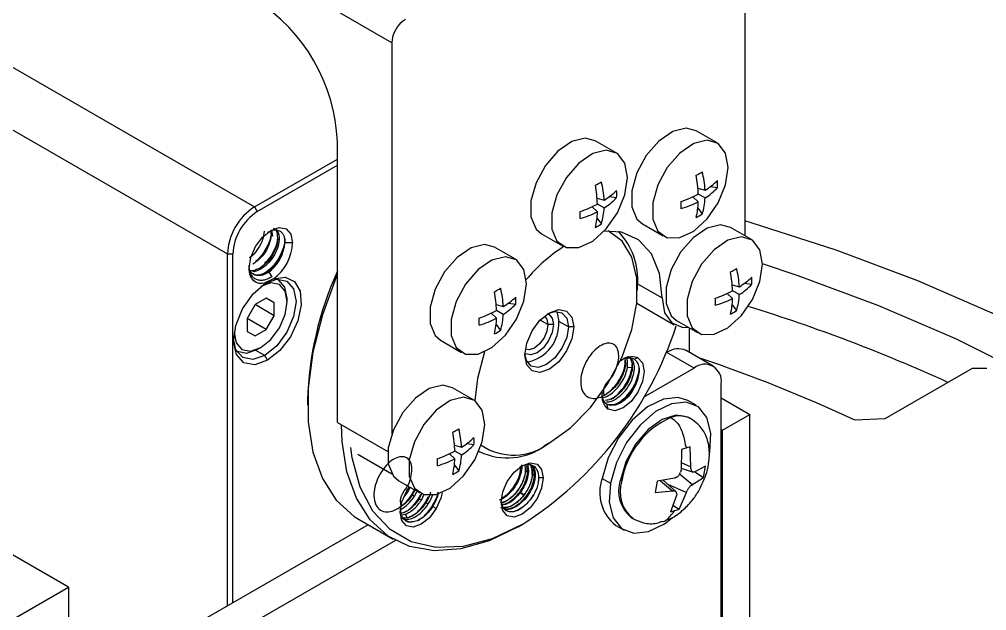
# Model space of a CAD drawing. Header units: millimetres. Extents: x 1258 to 2922, y -135 to 1239.
# Drawn here: x 1684.84 to 1710.02, y 397.05 to 412.44 of the extents above; entities that cross this region are included whole.
import ezdxf

# ---------------------------------------------------------------- set-up
doc = ezdxf.new("R2010")
doc.units = ezdxf.units.MM
doc.header["$LTSCALE"] = 6

msp = doc.modelspace()

# ---------------------------------------------------------------- linework, layer by layer
at = {"color": 7, "linetype": 'Continuous', "lineweight": 25}
for p, q in [((1674.489, 417.07), (1690.965, 407.559)), ((1703.728, 417.134), (1703.728, 406.807)), ((1673.782, 415.845), (1690.258, 406.334)), ((1694.536, 411.827), (1692.626, 412.929)), ((1694.536, 411.827), (1694.536, 401.644)), ((1703.002, 409.226), (1702.457, 409.541)), ((1693.121, 401.945), (1693.121, 409.263)), ((1700.377, 408.967), (1699.832, 409.281)), ((1690.965, 407.559), (1693.121, 408.804)), ((1691.035, 407.436), (1693.121, 408.641)), ((1702.504, 408.048), (1702.689, 407.993)), ((1702.689, 407.791), (1702.513, 407.892)), ((1702.826, 408.086), (1703.013, 408.06)), ((1699.879, 407.788), (1700.064, 407.734)), ((1700.064, 407.531), (1699.888, 407.632)), ((1700.201, 407.827), (1700.388, 407.8)), ((1702.373, 407.822), (1702.513, 407.689)), ((1690.965, 407.559), (1691.035, 407.436)), ((1699.748, 407.562), (1699.888, 407.43)), ((1702.501, 407.524), (1702.618, 407.375)), ((1699.876, 407.264), (1699.993, 407.115)), ((1701.057, 407.116), (1701.602, 406.801)), ((1691.409, 406.958), (1691.43, 406.8)), ((1698.432, 406.856), (1698.977, 406.542)), ((1703.895, 406.711), (1703.35, 407.025)), ((1691.43, 406.8), (1691.395, 406.82)), ((1691.607, 406.698), (1691.572, 406.718)), ((1691.748, 406.62), (1691.733, 406.505)), ((1691.955, 406.62), (1691.748, 406.62)), ((1697.752, 406.196), (1697.207, 406.51)), ((1690.258, 406.334), (1690.399, 406.334)), ((1690.258, 397.168), (1690.258, 406.334)), ((1690.399, 397.25), (1690.399, 406.334)), ((1691.332, 405.855), (1691.41, 405.737)), ((1691.295, 405.606), (1691.254, 405.581)), ((1691.456, 405.683), (1691.295, 405.606)), ((1691.591, 405.662), (1691.563, 405.678)), ((1700.935, 405.394), (1700.935, 405.517)), ((1703.396, 405.532), (1703.582, 405.478)), ((1703.582, 405.275), (1703.406, 405.376)), ((1703.719, 405.571), (1703.906, 405.544)), ((1691.27, 405.183), (1690.977, 405.014)), ((1691.477, 405.064), (1691.27, 405.183)), ((1691.477, 405.064), (1691.27, 405.183)), ((1691.813, 405.089), (1691.813, 405.17)), ((1703.266, 405.306), (1703.406, 405.174)), ((1686.121, 397.658), (1673.393, 405.006)), ((1690.977, 405.014), (1690.77, 404.656)), ((1691.477, 404.726), (1690.977, 405.014)), ((1691.477, 404.726), (1691.477, 405.064)), ((1697.254, 405.017), (1697.439, 404.963)), ((1697.439, 404.76), (1697.263, 404.861)), ((1697.576, 405.056), (1697.763, 405.029)), ((1700.917, 405.052), (1701.887, 404.492)), ((1703.394, 405.008), (1703.51, 404.859)), ((1690.77, 404.656), (1690.77, 404.317)), ((1691.27, 404.367), (1690.77, 404.656)), ((1691.27, 404.367), (1691.477, 404.726)), ((1697.123, 404.792), (1697.263, 404.659)), ((1699.132, 404.435), (1698.884, 404.578)), ((1701.95, 404.6), (1702.495, 404.286)), ((1690.977, 404.198), (1691.27, 404.367)), ((1697.251, 404.493), (1697.368, 404.344)), ((1698.743, 404.496), (1698.601, 404.496)), ((1699.273, 404.435), (1699.132, 404.435)), ((1702.278, 404.411), (1702.278, 403.772)), ((1690.77, 404.317), (1690.977, 404.198)), ((1695.807, 404.085), (1696.352, 403.771)), ((1691.124, 403.895), (1691.053, 403.854)), ((1690.488, 403.816), (1690.516, 403.8)), ((1691.301, 403.568), (1691.23, 403.69)), ((1700.942, 403.631), (1700.849, 403.596)), ((1701.695, 403.771), (1701.664, 403.753)), ((1702.402, 403.363), (1701.695, 403.771)), ((1702.902, 403.412), (1702.195, 403.821)), ((1700.788, 403.369), (1700.668, 403.377)), ((1700.788, 403.369), (1700.789, 403.467)), ((1700.788, 403.308), (1700.788, 403.369)), ((1702.402, 403.363), (1701.08, 402.599)), ((1709.639, 403.354), (1707.365, 402.041)), ((1710.019, 403.354), (1709.639, 403.354)), ((1696.665, 402.537), (1696.119, 402.851)), ((1703.109, 388.665), (1703.109, 402.955)), ((1703.109, 402.587), (1703.852, 402.158)), ((1692.344, 402.517), (1692.344, 402.394)), ((1700.137, 402.422), (1700.154, 402.314)), ((1700.167, 402.289), (1700.146, 402.416)), ((1702.456, 402.394), (1702.244, 402.517)), ((1702.31, 402.046), (1702.268, 402.07)), ((1703.145, 401.75), (1703.852, 402.158)), ((1703.852, 389.094), (1703.852, 402.158)), ((1707.365, 402.041), (1706.592, 402.005)), ((1703.109, 401.771), (1703.145, 401.75)), ((1703.145, 388.686), (1703.145, 401.75)), ((1696.166, 401.358), (1696.351, 401.304)), ((1696.488, 401.397), (1696.676, 401.37)), ((1698.637, 401.414), (1698.531, 401.353)), ((1702.322, 400.788), (1702.303, 401.313)), ((1693.649, 401.124), (1694.536, 400.612)), ((1696.036, 401.133), (1696.176, 401)), ((1696.351, 401.101), (1696.176, 401.202)), ((1696.803, 401.2), (1696.831, 401.184)), ((1702.077, 401.243), (1702.065, 400.708)), ((1702.798, 401.109), (1702.81, 401.173)), ((1696.164, 400.834), (1696.28, 400.685)), ((1697.996, 400.831), (1698.015, 400.691)), ((1698.072, 400.658), (1698.049, 400.821)), ((1702.701, 400.809), (1702.422, 400.661)), ((1702.649, 400.517), (1702.701, 400.809)), ((1698.015, 400.691), (1698.072, 400.658)), ((1698.192, 400.589), (1698.249, 400.556)), ((1702.065, 400.708), (1702.053, 400.655)), ((1702.066, 400.757), (1702.38, 400.657)), ((1702.323, 400.739), (1702.322, 400.788)), ((1702.422, 400.661), (1702.388, 400.656)), ((1702.426, 400.663), (1702.649, 400.517)), ((1694.719, 400.427), (1695.265, 400.112)), ((1698.369, 400.506), (1698.356, 400.506)), ((1698.478, 400.506), (1698.369, 400.506)), ((1700.014, 400.491), (1700.226, 400.368)), ((1700.485, 400.449), (1700.526, 400.425)), ((1701.441, 400.416), (1701.389, 400.124)), ((1701.905, 400.5), (1701.441, 400.416)), ((1701.928, 400.15), (1701.603, 400.446)), ((1701.948, 400.519), (1701.905, 400.5)), ((1702.326, 400.308), (1702.363, 400.33)), ((1702.363, 400.33), (1702.649, 400.517)), ((1694.851, 400.007), (1694.954, 400.132)), ((1694.906, 400.181), (1694.925, 400.173)), ((1694.917, 400.153), (1694.992, 400.269)), ((1694.925, 400.173), (1694.996, 400.267)), ((1694.954, 400.132), (1695.015, 400.256)), ((1695.125, 400.167), (1695.074, 400.063)), ((1695.074, 400.063), (1695.13, 400.03)), ((1695.13, 400.03), (1695.187, 400.144)), ((1695.313, 400.087), (1695.25, 399.961)), ((1695.307, 399.928), (1695.382, 400.08)), ((1697.881, 400.124), (1697.865, 400.135)), ((1697.886, 400.131), (1697.881, 400.124)), ((1697.881, 400.124), (1697.976, 400.059)), ((1697.886, 400.131), (1697.981, 400.066)), ((1697.985, 400.066), (1697.981, 400.066)), ((1701.389, 400.124), (1701.846, 400.169)), ((1701.846, 400.169), (1701.885, 400.171)), ((1701.951, 400.088), (1701.946, 400.042)), ((1702.013, 399.69), (1702.203, 400.122)), ((1702.203, 400.122), (1702.221, 400.172)), ((1695.25, 399.961), (1695.307, 399.928)), ((1695.427, 399.859), (1695.484, 399.826)), ((1701.946, 400.042), (1701.786, 399.62)), ((1701.853, 399.796), (1702.013, 399.69)), ((1694.766, 399.53), (1694.888, 399.558)), ((1694.942, 399.45), (1694.889, 399.558)), ((1695.15, 399.574), (1695.197, 399.599)), ((1695.692, 399.706), (1695.599, 399.759)), ((1693.69, 399.418), (1694.574, 398.908)), ((1695.008, 399.489), (1694.941, 399.451)), ((1697.824, 399.23), (1697.93, 399.291)), ((1700.768, 399.471), (1700.81, 399.447)), ((1693.922, 399.284), (1689.603, 396.791)), ((1700.369, 399.269), (1700.581, 399.147)), ((1694.63, 398.876), (1690.311, 396.383)), ((1679.757, 393.985), (1686.121, 397.658)), ((1686.121, 397.658), (1686.121, 380.389))]:
    msp.add_line(p, q, dxfattribs=at)
at = {"color": 8, "linetype": 'Continuous', "lineweight": 25}
for p, q in [((1700.935, 405.558), (1701.571, 405.19)), ((1698.601, 404.496), (1698.4, 404.613)), ((1691.23, 403.69), (1690.998, 403.824)), ((1693.121, 401.945), (1694.435, 401.187)), ((1702.069, 400.901), (1702.322, 400.788)), ((1697.863, 400.779), (1697.895, 400.76)), ((1702.026, 400.609), (1702.363, 400.33)), ((1701.529, 400.432), (1701.846, 400.169)), ((1701.723, 400.337), (1702.203, 400.122)), ((1694.917, 400.153), (1694.954, 400.132))]:
    msp.add_line(p, q, dxfattribs=at)
at = {"color": 7, "linetype": 'Continuous', "lineweight": 25, "flags": 128}
for points in [[(1702.457, 409.541), (1702.198, 409.607), (1701.848, 409.52), (1701.486, 409.272), (1701.16, 408.897), (1700.915, 408.445), (1700.784, 407.977), (1700.784, 407.557), (1700.915, 407.241), (1701.057, 407.116)], [(1699.832, 409.281), (1699.573, 409.347), (1699.223, 409.26), (1698.861, 409.012), (1698.535, 408.637), (1698.29, 408.185), (1698.159, 407.717), (1698.159, 407.297), (1698.29, 406.981), (1698.432, 406.856)], [(1703.292, 408.585), (1703.225, 408.96), (1703.034, 409.206), (1702.743, 409.292), (1702.393, 409.205), (1702.031, 408.957), (1701.706, 408.582), (1701.46, 408.13), (1701.329, 407.662), (1701.329, 407.242), (1701.46, 406.926), (1701.706, 406.757), (1702.031, 406.758), (1702.393, 406.928), (1702.743, 407.245), (1703.034, 407.666), (1703.225, 408.134), (1703.292, 408.585)], [(1700.667, 408.326), (1700.6, 408.7), (1700.409, 408.947), (1700.118, 409.032), (1699.768, 408.945), (1699.406, 408.697), (1699.081, 408.322), (1698.835, 407.87), (1698.704, 407.402), (1698.704, 406.982), (1698.835, 406.666), (1699.081, 406.497), (1699.406, 406.498), (1699.768, 406.669), (1700.118, 406.986), (1700.409, 407.406), (1700.6, 407.874), (1700.667, 408.326)], [(1710.242, 404.755), (1708.223, 405.636), (1706.102, 406.433), (1703.891, 407.144), (1703.728, 407.192)], [(1690.823, 405.967), (1690.866, 406.241), (1690.989, 406.524), (1691.172, 406.772), (1691.389, 406.946), (1691.605, 407.022), (1691.789, 406.986), (1691.912, 406.845), (1691.955, 406.62)], [(1698.637, 401.414), (1699.187, 401.809), (1699.705, 402.335), (1700.161, 402.961), (1700.528, 403.652), (1700.786, 404.367), (1700.918, 405.065), (1700.918, 405.705), (1700.786, 406.249), (1700.528, 406.667), (1700.168, 406.931)], [(1701.571, 405.19), (1701.5, 405.824), (1701.292, 406.338), (1700.958, 406.704), (1700.518, 406.9), (1700.062, 406.923)], [(1703.35, 407.025), (1703.091, 407.091), (1702.741, 407.004), (1702.379, 406.756), (1702.053, 406.381), (1701.808, 405.929), (1701.677, 405.461), (1701.677, 405.041), (1701.808, 404.725), (1701.95, 404.6)], [(1704.185, 406.07), (1704.118, 406.444), (1703.927, 406.691), (1703.636, 406.776), (1703.286, 406.689), (1702.924, 406.441), (1702.598, 406.066), (1702.353, 405.614), (1702.222, 405.146), (1702.222, 404.726), (1702.353, 404.41), (1702.598, 404.241), (1702.924, 404.242), (1703.286, 404.413), (1703.636, 404.729), (1703.927, 405.15), (1704.118, 405.618), (1704.185, 406.07)], [(1697.207, 406.51), (1696.948, 406.576), (1696.598, 406.489), (1696.236, 406.241), (1695.91, 405.866), (1695.665, 405.414), (1695.534, 404.946), (1695.534, 404.526), (1695.665, 404.21), (1695.807, 404.085)], [(1698.042, 405.555), (1697.975, 405.929), (1697.784, 406.176), (1697.493, 406.261), (1697.143, 406.174), (1696.781, 405.926), (1696.456, 405.551), (1696.21, 405.099), (1696.079, 404.631), (1696.079, 404.211), (1696.21, 403.895), (1696.456, 403.726), (1696.781, 403.727), (1697.143, 403.898), (1697.493, 404.215), (1697.784, 404.635), (1697.975, 405.103), (1698.042, 405.555)], [(1691.254, 405.581), (1691.165, 405.564), (1691.082, 405.567), (1691.008, 405.591), (1690.944, 405.633), (1690.892, 405.694), (1690.854, 405.771), (1690.831, 405.863), (1690.823, 405.967)], [(1711.102, 403.177), (1709.214, 404.122), (1707.214, 404.986), (1705.112, 405.766), (1704.185, 406.073)], [(1691.23, 405.568), (1691.541, 405.677), (1691.805, 405.625), (1691.981, 405.422), (1692.043, 405.099), (1691.981, 404.704), (1691.805, 404.297), (1691.541, 403.942), (1691.23, 403.69)], [(1691.456, 405.683), (1691.76, 405.726), (1692.002, 405.614), (1692.149, 405.363), (1692.181, 405.007), (1692.093, 404.594), (1691.897, 404.18), (1691.621, 403.822), (1691.301, 403.568)], [(1691.813, 405.17), (1691.755, 405.473), (1691.591, 405.662), (1691.56, 405.678)], [(1693.121, 405.797), (1693.092, 405.729), (1692.731, 404.75), (1692.484, 403.778), (1692.359, 402.842), (1692.359, 401.965), (1692.484, 401.172), (1692.731, 400.486), (1693.092, 399.923), (1693.558, 399.501), (1693.69, 399.418)], [(1691.301, 403.568), (1690.968, 403.451), (1690.684, 403.501), (1690.491, 403.712), (1690.417, 404.052), (1690.473, 404.47), (1690.651, 404.906), (1690.925, 405.296), (1691.254, 405.581)], [(1691.124, 403.895), (1691.388, 404.107), (1691.611, 404.409), (1691.761, 404.754), (1691.813, 405.089), (1691.761, 405.363), (1691.611, 405.535), (1691.388, 405.579), (1691.124, 405.487)], [(1701.571, 405.19), (1701.636, 404.802), (1701.824, 404.536), (1702.11, 404.423), (1702.252, 404.426)], [(1698, 403.7), (1698.049, 404.01), (1698.187, 404.328), (1698.393, 404.606), (1698.637, 404.803), (1698.88, 404.887), (1699.087, 404.847), (1699.225, 404.688), (1699.273, 404.435)], [(1698.6, 404.78), (1698.783, 404.837), (1698.966, 404.801), (1699.089, 404.66), (1699.132, 404.435)], [(1698.823, 404.839), (1698.841, 404.803), (1698.884, 404.578)], [(1698.512, 404.716), (1698.575, 404.637), (1698.601, 404.496)], [(1698.6, 404.78), (1698.619, 404.771), (1698.711, 404.665), (1698.743, 404.496)], [(1699.273, 404.435), (1699.225, 404.126), (1699.087, 403.808), (1698.88, 403.529), (1698.637, 403.333), (1698.393, 403.248), (1698.187, 403.288), (1698.049, 403.447), (1698, 403.7)], [(1698.743, 404.496), (1698.711, 404.29), (1698.619, 404.078), (1698.481, 403.893), (1698.319, 403.762), (1698.156, 403.705), (1698.019, 403.732), (1698.001, 403.743)], [(1699.132, 404.435), (1699.089, 404.16), (1698.966, 403.878), (1698.783, 403.63), (1698.566, 403.455), (1698.35, 403.38), (1698.166, 403.416), (1698.043, 403.557), (1698.001, 403.743)], [(1698.601, 404.496), (1698.575, 404.325), (1698.498, 404.148), (1698.383, 403.993), (1698.248, 403.884), (1698.113, 403.837), (1698.013, 403.852)], [(1691.23, 403.69), (1690.919, 403.582), (1690.655, 403.634), (1690.479, 403.836), (1690.417, 404.12)], [(1690.434, 404.292), (1690.487, 404.018), (1690.636, 403.846), (1690.86, 403.803), (1691.124, 403.895)], [(1690.487, 403.819), (1690.516, 403.801), (1690.762, 403.753), (1691.053, 403.854)], [(1696.952, 403.788), (1696.763, 403.089), (1696.695, 402.517)], [(1700.942, 403.631), (1701.061, 403.495), (1701.103, 403.277), (1701.061, 403.01), (1700.942, 402.736), (1700.764, 402.497), (1700.555, 402.327), (1700.345, 402.254), (1700.167, 402.289)], [(1696.119, 402.851), (1695.861, 402.917), (1695.511, 402.83), (1695.149, 402.582), (1694.823, 402.207), (1694.578, 401.755), (1694.446, 401.287), (1694.446, 400.867), (1694.578, 400.551), (1694.719, 400.427)], [(1700.928, 403.057), (1700.872, 402.904), (1700.792, 402.758), (1700.693, 402.626), (1700.582, 402.518), (1700.464, 402.439), (1700.348, 402.394), (1700.24, 402.386), (1700.146, 402.416)], [(1696.955, 401.896), (1696.888, 402.27), (1696.696, 402.517), (1696.406, 402.602), (1696.056, 402.515), (1695.694, 402.267), (1695.368, 401.892), (1695.123, 401.44), (1694.992, 400.972), (1694.992, 400.552), (1695.123, 400.237), (1695.368, 400.068), (1695.694, 400.068), (1696.056, 400.239), (1696.406, 400.556), (1696.696, 400.976), (1696.888, 401.444), (1696.955, 401.896)], [(1702.244, 402.517), (1701.988, 402.6), (1701.604, 402.557), (1701.19, 402.351), (1700.788, 402.003), (1700.436, 401.546), (1700.169, 401.025), (1700.014, 400.491)], [(1702.81, 401.173), (1702.839, 401.667), (1702.738, 402.074), (1702.518, 402.353), (1702.201, 402.477), (1701.816, 402.434), (1701.402, 402.229), (1701, 401.88), (1700.648, 401.423), (1700.381, 400.902), (1700.226, 400.368)], [(1702.268, 402.07), (1702.241, 402.084), (1701.932, 402.137), (1701.573, 402.025), (1701.208, 401.762), (1700.88, 401.38), (1700.628, 400.923), (1700.485, 400.449)], [(1697.824, 399.23), (1697.067, 398.865), (1696.331, 398.656), (1695.636, 398.607), (1695.001, 398.719), (1694.442, 398.99), (1693.976, 399.413), (1693.615, 399.975), (1693.368, 400.662), (1693.243, 401.455), (1693.227, 401.884)], [(1697.93, 399.291), (1697.15, 398.92), (1696.394, 398.717), (1695.685, 398.69), (1695.043, 398.838), (1694.49, 399.157), (1694.041, 399.639), (1693.71, 400.267), (1693.508, 401.023), (1693.47, 401.294)], [(1697.382, 399.873), (1697.423, 400.139), (1697.542, 400.413), (1697.72, 400.653), (1697.93, 400.822), (1698.139, 400.895), (1698.317, 400.86), (1698.436, 400.724), (1698.478, 400.506)], [(1698.478, 400.506), (1698.436, 400.239), (1698.317, 399.965), (1698.139, 399.726), (1697.93, 399.556), (1697.72, 399.483), (1697.542, 399.518), (1697.423, 399.655), (1697.382, 399.873)], [(1700.226, 400.368), (1700.198, 399.874), (1700.298, 399.467), (1700.518, 399.188), (1700.836, 399.064), (1701.221, 399.107), (1701.634, 399.312), (1701.834, 399.466)], [(1695.692, 399.706), (1695.514, 399.466), (1695.305, 399.297), (1695.095, 399.224), (1694.917, 399.258), (1694.798, 399.395), (1694.757, 399.613), (1694.798, 399.879), (1694.917, 400.153)], [(1695.843, 400.119), (1695.811, 399.979), (1695.692, 399.706)], [(1698.05, 399.835), (1697.937, 399.731), (1697.819, 399.658), (1697.704, 399.619), (1697.598, 399.618), (1697.508, 399.654), (1697.439, 399.725), (1697.396, 399.828), (1697.384, 399.907)]]:
    msp.add_lwpolyline(points, dxfattribs=at)
at = {"color": 7, "linetype": 'Continuous', "lineweight": 25}
for centre, radius, start, end in [((1688.516, 409.053), 4.61, 2.6055, 57.3945), ((1695.303, 411.792), 0.768, 122.6055, 177.3945), ((1694.144, 422.967), 16.791, 299.6856, 300.309), ((1699.017, 407.754), 3.499, 2.2642, 10.3076), ((1700.166, 407.862), 2.526, 2.9735, 13.9463), ((1691.519, 422.707), 16.791, 299.6856, 300.309), ((1696.392, 407.494), 3.499, 2.2642, 10.3076), ((1697.541, 407.603), 2.526, 2.9735, 13.9463), ((1701.62, 409.72), 2.031, 301.7586, 313.3233), ((1701.489, 408.151), 1.527, 356.5707, 3.4293), ((1698.995, 409.461), 2.031, 301.7586, 313.3233), ((1698.864, 407.892), 1.527, 356.5707, 3.4293), ((1700.885, 410.989), 3.499, 289.6903, 297.7332), ((1701.783, 409.211), 1.685, 302.5061, 316.889), ((1698.26, 410.729), 3.499, 289.6903, 297.7332), ((1699.158, 408.952), 1.685, 302.5061, 316.889), ((1685.285, 407.603), 16.779, 359.688, 0.312), ((1701.365, 409.94), 2.526, 286.0512, 297.0237), ((1700.483, 407.752), 2.031, 346.6743, 358.2385), ((1701.005, 407.864), 1.685, 343.1092, 357.4912), ((1691.793, 406.264), 1.537, 122.6055, 177.3945), ((1691.781, 406.271), 1.383, 122.6055, 177.3945), ((1682.66, 407.344), 16.779, 359.688, 0.312), ((1698.74, 409.68), 2.526, 286.0512, 297.0237), ((1697.858, 407.492), 2.031, 346.6743, 358.2385), ((1698.38, 407.605), 1.685, 343.1092, 357.4912), ((1701.776, 408.649), 1.527, 296.5677, 303.4269), ((1699.151, 408.39), 1.527, 296.5677, 303.4269), ((1699.087, 405.652), 1.852, 355.8129, 43.2915), ((1690.71, 406.682), 1.247, 306.7574, 357.1518), ((1690.709, 406.688), 1.04, 306.791, 349.8554), ((1701.447, 402.779), 4.469, 123.0628, 139.9042), ((1701.015, 402.286), 8.674, 155.5023, 178.4731), ((1695.037, 420.451), 16.791, 299.6856, 300.309), ((1699.91, 405.238), 3.499, 2.2642, 10.3076), ((1701.059, 405.347), 2.526, 2.9735, 13.9463), ((1702.513, 407.205), 2.031, 301.7586, 313.3233), ((1702.381, 405.636), 1.527, 356.5707, 3.4293), ((1688.894, 419.937), 16.791, 299.6856, 300.309), ((1693.767, 404.723), 3.499, 2.2642, 10.3076), ((1694.916, 404.832), 2.526, 2.9735, 13.9463), ((1701.778, 408.473), 3.499, 289.6903, 297.7332), ((1702.676, 406.695), 1.685, 302.5061, 316.889), ((1696.37, 406.69), 2.031, 301.7586, 313.3233), ((1696.239, 405.121), 1.527, 356.5707, 3.4293), ((1686.178, 405.088), 16.779, 359.688, 0.312), ((1702.258, 407.424), 2.526, 286.0512, 297.0237), ((1701.376, 405.236), 2.031, 346.6743, 358.2385), ((1701.898, 405.349), 1.685, 343.1092, 357.4912), ((1695.635, 407.958), 3.499, 289.6903, 297.7332), ((1696.533, 406.181), 1.685, 302.5061, 316.889), ((1702.669, 406.134), 1.527, 296.5677, 303.4269), ((1691.043, 363.508), 43.379, 65.5311, 72.8771), ((1680.035, 404.573), 16.779, 359.688, 0.312), ((1696.115, 406.909), 2.526, 286.0512, 297.0237), ((1695.233, 404.721), 2.031, 346.6743, 358.2385), ((1695.755, 404.834), 1.685, 343.1092, 357.4912), ((1697.861, 404.524), 1.025, 281.7761, 3.0003), ((1696.526, 405.619), 1.527, 296.5677, 303.4269), ((1692.689, 407.497), 9.737, 302.5599, 341.8523), ((1701.988, 403.362), 0.503, 65.6929, 125.6176), ((1700.785, 403.196), 0.463, 70.1465, 131.5444), ((1690.81, 368.423), 37.105, 64.8285, 71.5948), ((1702.678, 403.025), 0.437, 350.786, 129.2033), ((1700.463, 402.641), 0.46, 169.1634, 229.9567), ((1700.259, 402.611), 0.225, 237.2571, 239.9942), ((1702.692, 400.074), 2.194, 114.048, 170.7963), ((1687.806, 416.278), 16.791, 299.6856, 300.309), ((1692.68, 401.064), 3.499, 2.2642, 10.3076), ((1693.829, 401.173), 2.526, 2.9735, 13.9463), ((1695.282, 403.031), 2.031, 301.7586, 313.3233), ((1695.446, 402.522), 1.685, 302.5061, 316.889), ((1695.151, 401.462), 1.527, 356.5707, 3.4293), ((1697.542, 402.672), 1.649, 244.4571, 306.8534), ((1697.71, 402.616), 1.518, 236.0027, 307.6318), ((1694.548, 404.299), 3.499, 289.6903, 297.7332), ((1694.668, 401.175), 1.685, 343.1092, 357.4912), ((1678.948, 400.914), 16.779, 359.688, 0.312), ((1695.028, 403.25), 2.526, 286.0512, 297.0237), ((1694.145, 401.062), 2.031, 346.6743, 358.2385), ((1695.439, 401.96), 1.527, 296.5677, 303.4269), ((1701.021, 400.121), 1.073, 159.8222, 232.5431), ((1701.332, 400.165), 0.894, 161.4894, 230.876), ((1695.041, 399.639), 0.283, 176.6273, 273.8728)]:
    msp.add_arc(centre, radius, start, end, dxfattribs=at)
at = {"color": 8, "linetype": 'Continuous', "lineweight": 25}
for centre, radius, start, end in [((1702.018, 401.488), 0.629, 62.3858, 110.471), ((1701.352, 400.136), 0.875, 160.7017, 232.1648)]:
    msp.add_arc(centre, radius, start, end, dxfattribs=at)
at = {"color": 7, "linetype": 'Continuous', "lineweight": 25}
for points, knots in [([(1691.218, 406.922), (1691.207, 406.851), (1691.186, 406.708), (1691.068, 406.48), (1690.94, 406.309), (1690.85, 406.249), (1690.824, 406.232)], [0, 0, 0, 0, 0.293169, 0.586338, 0.8795069, 1, 1, 1, 1]), ([(1691.308, 406.894), (1691.339, 406.912), (1691.416, 406.956), (1691.533, 406.971), (1691.6, 406.94), (1691.634, 406.925)], [0, 0, 0, 0, 0.256119, 0.629674, 1, 1, 1, 1]), ([(1691.395, 406.842), (1691.395, 406.856), (1691.395, 406.883), (1691.395, 406.909), (1691.395, 406.922)], [0, 0, 0, 0, 0.499956, 1, 1, 1, 1]), ([(1691.572, 406.718), (1691.568, 406.778), (1691.56, 406.897), (1691.508, 406.99), (1691.461, 407), (1691.458, 407.001)], [0, 0, 0, 0, 0.483574, 0.967148, 1, 1, 1, 1]), ([(1691.634, 406.925), (1691.652, 406.91), (1691.69, 406.879), (1691.727, 406.807), (1691.749, 406.722), (1691.748, 406.654), (1691.748, 406.62)], [0, 0, 0, 0, 0.252191, 0.502921, 0.752191, 1, 1, 1, 1]), ([(1691.572, 406.718), (1691.561, 406.647), (1691.54, 406.504), (1691.423, 406.273), (1691.259, 406.073), (1691.069, 405.937), (1690.906, 405.879), (1690.83, 405.902), (1690.805, 405.91)], [0, 0, 0, 0, 0.182717, 0.365435, 0.548152, 0.73087, 0.913587, 1, 1, 1, 1]), ([(1691.607, 406.698), (1691.596, 406.627), (1691.575, 406.484), (1691.458, 406.253), (1691.294, 406.051), (1691.106, 405.921), (1690.969, 405.861), (1690.916, 405.873), (1690.916, 405.873)], [0, 0, 0, 0, 0.199915, 0.39983, 0.599745, 0.79966, 0.999575, 1, 1, 1, 1]), ([(1691.395, 406.82), (1691.384, 406.749), (1691.363, 406.606), (1691.246, 406.376), (1691.092, 406.181), (1690.974, 406.106), (1690.921, 406.071)], [0, 0, 0, 0, 0.260313, 0.520626, 0.78094, 1, 1, 1, 1]), ([(1691.383, 406.802), (1691.383, 406.802), (1691.38, 406.73), (1691.312, 406.557), (1691.181, 406.316), (1691.054, 406.19), (1690.991, 406.127)], [0, 0, 0, 0, 0.0019392, 0.3347789, 0.6671001, 1, 1, 1, 1]), ([(1691.745, 406.748), (1691.746, 406.741), (1691.76, 406.673), (1691.721, 406.497), (1691.62, 406.252), (1691.46, 406.027), (1691.313, 405.881), (1691.229, 405.842), (1691.212, 405.834)], [0, 0, 0, 0, 0.026387, 0.255466, 0.484728, 0.713869, 0.943072, 1, 1, 1, 1]), ([(1691.557, 406.729), (1691.555, 406.703), (1691.549, 406.604), (1691.466, 406.406), (1691.348, 406.204), (1691.252, 406.114), (1691.22, 406.085)], [0, 0, 0, 0, 0.125274, 0.475485, 0.824908, 1, 1, 1, 1]), ([(1690.902, 405.836), (1690.932, 405.818), (1691.006, 405.775), (1691.168, 405.802), (1691.355, 405.903), (1691.528, 406.073), (1691.667, 406.286), (1691.711, 406.432), (1691.733, 406.505)], [0, 0, 0, 0, 0.116407, 0.293126, 0.469844, 0.646563, 0.823281, 1, 1, 1, 1]), ([(1691.41, 405.737), (1691.372, 405.715), (1691.296, 405.672), (1691.185, 405.643), (1691.083, 405.642), (1690.993, 405.67), (1690.919, 405.727), (1690.865, 405.809), (1690.83, 405.911), (1690.825, 405.994), (1690.823, 406.035)], [0, 0, 0, 0, 0.127485, 0.25426, 0.380324, 0.505679, 0.630324, 0.75426, 0.877485, 1, 1, 1, 1]), ([(1700.067, 402.656), (1700.052, 402.74), (1700.026, 402.886), (1700.272, 403.109), (1700.38, 403.348), (1700.448, 403.583), (1700.443, 403.789), (1700.377, 403.942), (1700.255, 404.017), (1700.094, 404.012), (1699.915, 403.92), (1699.739, 403.757), (1699.592, 403.537), (1699.488, 403.289), (1699.445, 403.042), (1699.466, 402.824), (1699.553, 402.661), (1699.693, 402.571), (1699.874, 402.567), (1700.073, 402.646), (1700.267, 402.799), (1700.437, 403.006), (1700.557, 403.241), (1700.618, 403.442), (1700.613, 403.54), (1700.611, 403.572)], [0, 0, 0, 0, 0.059748, 0.103487, 0.147282, 0.191029, 0.234816, 0.278573, 0.32235, 0.366118, 0.409885, 0.453662, 0.497419, 0.541206, 0.584953, 0.628748, 0.672486, 0.716288, 0.760019, 0.803826, 0.847553, 0.891362, 0.935087, 0.978896, 1, 1, 1, 1]), ([(1700.601, 403.599), (1700.61, 403.559), (1700.631, 403.462), (1700.581, 403.248), (1700.465, 403.014), (1700.303, 402.808), (1700.18, 402.729), (1700.122, 402.692)], [0, 0, 0, 0, 0.149173, 0.369184, 0.589196, 0.809207, 1, 1, 1, 1]), ([(1700.123, 402.485), (1700.127, 402.483), (1700.187, 402.469), (1700.333, 402.531), (1700.528, 402.667), (1700.699, 402.877), (1700.816, 403.116), (1700.863, 403.346), (1700.84, 403.54), (1700.769, 403.604), (1700.734, 403.636)], [0, 0, 0, 0, 0.011592, 0.152793, 0.293994, 0.435195, 0.576397, 0.717598, 0.858799, 1, 1, 1, 1]), ([(1700.507, 403.564), (1700.51, 403.566), (1700.574, 403.618), (1700.706, 403.647), (1700.802, 403.613), (1700.849, 403.596)], [0, 0, 0, 0, 0.019168, 0.51227, 1, 1, 1, 1]), ([(1700.849, 403.596), (1700.878, 403.571), (1700.934, 403.521), (1700.973, 403.39), (1700.976, 403.233), (1700.944, 403.115), (1700.928, 403.057)], [0, 0, 0, 0, 0.253142, 0.50419, 0.753142, 1, 1, 1, 1]), ([(1700.017, 402.595), (1700.025, 402.595), (1700.076, 402.599), (1700.182, 402.651), (1700.321, 402.75), (1700.449, 402.887), (1700.555, 403.045), (1700.634, 403.215), (1700.657, 403.323), (1700.668, 403.377)], [0, 0, 0, 0, 0.02798, 0.189983, 0.351987, 0.51399, 0.675993, 0.837997, 1, 1, 1, 1]), ([(1700.242, 402.553), (1700.243, 402.554), (1700.31, 402.58), (1700.443, 402.7), (1700.61, 402.9), (1700.738, 403.139), (1700.771, 403.292), (1700.788, 403.369)], [0, 0, 0, 0, 0.006413, 0.254922, 0.503268, 0.75182, 1, 1, 1, 1]), ([(1700.434, 402.465), (1700.479, 402.494), (1700.586, 402.56), (1700.735, 402.729), (1700.868, 402.939), (1700.947, 403.157), (1700.981, 403.309), (1700.972, 403.368), (1700.971, 403.372)], [0, 0, 0, 0, 0.156356, 0.364281, 0.572241, 0.780131, 0.988123, 1, 1, 1, 1]), ([(1700.788, 403.308), (1700.777, 403.254), (1700.754, 403.146), (1700.675, 402.976), (1700.57, 402.817), (1700.441, 402.681), (1700.302, 402.581), (1700.184, 402.526), (1700.121, 402.523), (1700.102, 402.522)], [0, 0, 0, 0, 0.155268, 0.310535, 0.465803, 0.621071, 0.776338, 0.931606, 1, 1, 1, 1]), ([(1700.094, 402.453), (1700.1, 402.447), (1700.141, 402.412), (1700.25, 402.405), (1700.407, 402.439), (1700.571, 402.538), (1700.722, 402.684), (1700.85, 402.864), (1700.902, 402.992), (1700.928, 403.057)], [0, 0, 0, 0, 0.030741, 0.192284, 0.353827, 0.515371, 0.676914, 0.838457, 1, 1, 1, 1]), ([(1700.018, 402.595), (1700.021, 402.58), (1700.036, 402.497), (1700.092, 402.456), (1700.137, 402.422)], [0, 0, 0, 0, 0.178657, 1, 1, 1, 1]), ([(1701.798, 402.078), (1701.851, 402.042), (1701.945, 401.979), (1702.049, 401.822), (1702.135, 401.589), (1702.17, 401.405), (1702.194, 401.277)], [0, 0, 0, 0, 0.233001, 0.418435, 0.591328, 1, 1, 1, 1]), ([(1702.535, 400.184), (1702.609, 400.335), (1702.729, 400.579), (1702.806, 400.97), (1702.808, 401.315), (1702.711, 401.645), (1702.54, 401.891), (1702.375, 402.002), (1702.31, 402.046)], [0, 0, 0, 0, 0.225449, 0.362472, 0.544562, 0.721176, 0.888899, 1, 1, 1, 1]), ([(1702.303, 401.313), (1702.284, 401.306), (1702.248, 401.294), (1702.211, 401.282), (1702.194, 401.277)], [0, 0, 0, 0, 0.560075, 1, 1, 1, 1]), ([(1694.781, 399.768), (1694.765, 399.863), (1694.737, 400.027), (1694.958, 400.274), (1695.038, 400.515), (1695.072, 400.74), (1695.034, 400.921), (1694.938, 401.036), (1694.794, 401.071), (1694.621, 401.021), (1694.441, 400.891), (1694.277, 400.696), (1694.149, 400.459), (1694.076, 400.207), (1694.064, 399.971), (1694.12, 399.779), (1694.235, 399.651), (1694.399, 399.605), (1694.591, 399.642), (1694.792, 399.762), (1694.972, 399.944), (1695.084, 400.097), (1695.116, 400.177), (1695.116, 400.18)], [0, 0, 0, 0, 0.067274, 0.116319, 0.165293, 0.214344, 0.263311, 0.312367, 0.36133, 0.410387, 0.45935, 0.508406, 0.557371, 0.606425, 0.655395, 0.704443, 0.75342, 0.802461, 0.851448, 0.90048, 0.949478, 0.998499, 1, 1, 1, 1]), ([(1702.194, 401.277), (1702.173, 401.27), (1702.135, 401.258), (1702.094, 401.248), (1702.077, 401.243)], [0, 0, 0, 0, 0.559869, 1, 1, 1, 1]), ([(1697.912, 400.846), (1697.913, 400.845), (1697.928, 400.795), (1697.906, 400.651), (1697.84, 400.44), (1697.716, 400.228), (1697.556, 400.054), (1697.419, 399.948), (1697.345, 399.928), (1697.329, 399.924)], [0, 0, 0, 0, 0.0037046, 0.1929872, 0.3823531, 0.5714869, 0.7609211, 0.9503706, 1, 1, 1, 1]), ([(1698.145, 400.853), (1698.17, 400.837), (1698.228, 400.8), (1698.27, 400.675), (1698.272, 400.504), (1698.222, 400.308), (1698.125, 400.11), (1697.992, 399.93), (1697.833, 399.786), (1697.667, 399.701), (1697.551, 399.667), (1697.504, 399.68), (1697.502, 399.681)], [0, 0, 0, 0, 0.085809, 0.1993694, 0.312929, 0.4264877, 0.5400483, 0.6536078, 0.7671665, 0.8807272, 0.9942867, 1, 1, 1, 1]), ([(1697.869, 400.785), (1697.871, 400.787), (1697.935, 400.838), (1698.066, 400.863), (1698.224, 400.836), (1698.335, 400.712), (1698.349, 400.574), (1698.356, 400.506)], [0, 0, 0, 0, 0.008935, 0.256701, 0.504467, 0.752234, 1, 1, 1, 1]), ([(1698.065, 400.847), (1698.078, 400.8), (1698.103, 400.706), (1698.077, 400.518), (1698.008, 400.318), (1697.927, 400.194), (1697.886, 400.131)], [0, 0, 0, 0, 0.250002, 0.500005, 0.750003, 1, 1, 1, 1]), ([(1698.124, 400.857), (1698.126, 400.855), (1698.148, 400.836), (1698.172, 400.776), (1698.194, 400.681), (1698.193, 400.568), (1698.17, 400.445), (1698.125, 400.316), (1698.063, 400.187), (1698.009, 400.106), (1697.981, 400.066)], [0, 0, 0, 0, 0.016722, 0.157248, 0.298002, 0.43841, 0.578414, 0.718721, 0.859385, 1, 1, 1, 1]), ([(1698.249, 400.556), (1698.244, 400.619), (1698.236, 400.746), (1698.18, 400.843), (1698.131, 400.851), (1698.131, 400.852)], [0, 0, 0, 0, 0.49561, 0.991219, 1, 1, 1, 1]), ([(1698.011, 400.73), (1698.009, 400.682), (1698.006, 400.571), (1697.933, 400.368), (1697.808, 400.16), (1697.647, 399.986), (1697.491, 399.874), (1697.4, 399.855), (1697.366, 399.847)], [0, 0, 0, 0, 0.1433888, 0.3310422, 0.5183524, 0.706016, 0.8933194, 1, 1, 1, 1]), ([(1697.368, 399.734), (1697.421, 399.715), (1697.526, 399.678), (1697.728, 399.742), (1697.926, 399.885), (1698.095, 400.093), (1698.216, 400.334), (1698.238, 400.482), (1698.249, 400.556)], [0, 0, 0, 0, 0.1666383, 0.3333106, 0.499983, 0.6666553, 0.8333277, 1, 1, 1, 1]), ([(1698.015, 400.691), (1698.004, 400.617), (1697.983, 400.469), (1697.861, 400.227), (1697.693, 400.023), (1697.519, 399.887), (1697.417, 399.864), (1697.379, 399.856)], [0, 0, 0, 0, 0.217667, 0.435335, 0.653002, 0.870669, 1, 1, 1, 1]), ([(1697.398, 399.977), (1697.456, 400.014), (1697.58, 400.094), (1697.741, 400.298), (1697.863, 400.537), (1697.884, 400.686), (1697.895, 400.76)], [0, 0, 0, 0, 0.22531, 0.48354, 0.74177, 1, 1, 1, 1]), ([(1698.192, 400.589), (1698.193, 400.646), (1698.194, 400.721), (1698.165, 400.767), (1698.158, 400.777)], [0, 0, 0, 0, 0.7621226, 1, 1, 1, 1]), ([(1701.948, 400.519), (1701.959, 400.526), (1701.981, 400.542), (1702.011, 400.575), (1702.036, 400.613), (1702.047, 400.641), (1702.053, 400.655)], [0, 0, 0, 0, 0.250273, 0.5, 0.749727, 1, 1, 1, 1]), ([(1702.323, 400.739), (1702.325, 400.727), (1702.329, 400.704), (1702.344, 400.678), (1702.363, 400.661), (1702.38, 400.657), (1702.388, 400.656)], [0, 0, 0, 0, 0.2502728, 0.5, 0.7497272, 1, 1, 1, 1]), ([(1702.326, 400.308), (1702.316, 400.3), (1702.296, 400.283), (1702.267, 400.25), (1702.241, 400.212), (1702.228, 400.185), (1702.221, 400.172)], [0, 0, 0, 0, 0.250273, 0.5, 0.749727, 1, 1, 1, 1]), ([(1695.074, 400.063), (1695.021, 399.99), (1694.921, 399.852), (1694.796, 399.773), (1694.737, 399.736)], [0, 0, 0, 0, 0.530816, 1, 1, 1, 1]), ([(1694.86, 399.608), (1694.895, 399.626), (1694.996, 399.679), (1695.146, 399.843), (1695.259, 399.992), (1695.291, 400.072), (1695.292, 400.075)], [0, 0, 0, 0, 0.2053, 0.597197, 0.988389, 1, 1, 1, 1]), ([(1695.214, 399.396), (1695.271, 399.434), (1695.389, 399.513), (1695.549, 399.697), (1695.669, 399.907), (1695.736, 400.063), (1695.744, 400.133), (1695.744, 400.137)], [0, 0, 0, 0, 0.237903, 0.488018, 0.737902, 0.988044, 1, 1, 1, 1]), ([(1695.427, 399.859), (1695.465, 399.921), (1695.521, 400.016), (1695.545, 400.11), (1695.553, 400.142)], [0, 0, 0, 0, 0.666667, 1, 1, 1, 1]), ([(1695.484, 399.826), (1695.532, 399.904), (1695.583, 399.985), (1695.599, 400.063), (1695.6, 400.066)], [0, 0, 0, 0, 0.955808, 1, 1, 1, 1]), ([(1695.741, 400.121), (1695.735, 400.081), (1695.716, 399.962), (1695.646, 399.84), (1695.599, 399.759)], [0, 0, 0, 0, 0.3354662, 1, 1, 1, 1]), ([(1697.428, 399.815), (1697.44, 399.817), (1697.497, 399.824), (1697.606, 399.884), (1697.745, 399.989), (1697.825, 400.087), (1697.865, 400.135)], [0, 0, 0, 0, 0.082351, 0.388234, 0.694117, 1, 1, 1, 1]), ([(1697.881, 400.124), (1697.831, 400.065), (1697.73, 399.946), (1697.573, 399.833), (1697.48, 399.811), (1697.445, 399.803)], [0, 0, 0, 0, 0.379546, 0.766894, 1, 1, 1, 1]), ([(1697.976, 400.059), (1697.924, 399.998), (1697.82, 399.876), (1697.64, 399.766), (1697.511, 399.714), (1697.457, 399.725), (1697.453, 399.725)], [0, 0, 0, 0, 0.32537, 0.651283, 0.976864, 1, 1, 1, 1]), ([(1698.307, 400.233), (1698.288, 400.19), (1698.251, 400.103), (1698.172, 399.98), (1698.082, 399.867), (1697.98, 399.77), (1697.908, 399.723), (1697.872, 399.7)], [0, 0, 0, 0, 0.2003066, 0.4006835, 0.6005518, 0.7999875, 1, 1, 1, 1]), ([(1697.981, 400.066), (1697.98, 400.065), (1697.978, 400.063), (1697.977, 400.06), (1697.976, 400.059)], [0, 0, 0, 0, 0.500015, 1, 1, 1, 1]), ([(1698.308, 400.232), (1698.275, 400.159), (1698.209, 400.013), (1698.103, 399.894), (1698.05, 399.835)], [0, 0, 0, 0, 0.502577, 1, 1, 1, 1]), ([(1701.663, 399.405), (1701.709, 399.418), (1701.877, 399.468), (1702.123, 399.664), (1702.37, 399.922), (1702.485, 400.104), (1702.535, 400.184)], [0, 0, 0, 0, 0.1298914, 0.4808676, 0.7714286, 1, 1, 1, 1]), ([(1701.951, 400.088), (1701.95, 400.099), (1701.948, 400.121), (1701.934, 400.146), (1701.914, 400.164), (1701.895, 400.169), (1701.885, 400.171)], [0, 0, 0, 0, 0.2502728, 0.5, 0.7497272, 1, 1, 1, 1]), ([(1694.765, 399.462), (1694.818, 399.443), (1694.924, 399.405), (1695.124, 399.469), (1695.325, 399.611), (1695.431, 399.754), (1695.484, 399.826)], [0, 0, 0, 0, 0.249962, 0.499974, 0.749987, 1, 1, 1, 1]), ([(1695.25, 399.961), (1695.198, 399.89), (1695.092, 399.749), (1694.917, 399.615), (1694.816, 399.592), (1694.778, 399.584)], [0, 0, 0, 0, 0.387375, 0.77475, 1, 1, 1, 1]), ([(1695.015, 399.492), (1695.051, 399.511), (1695.148, 399.56), (1695.296, 399.707), (1695.422, 399.872), (1695.469, 399.981), (1695.485, 400.018)], [0, 0, 0, 0, 0.191779, 0.514844, 0.838431, 1, 1, 1, 1]), ([(1697.491, 399.671), (1697.52, 399.655), (1697.59, 399.618), (1697.731, 399.633), (1697.895, 399.7), (1697.999, 399.79), (1698.05, 399.835)], [0, 0, 0, 0, 0.1978068, 0.4652046, 0.7326023, 1, 1, 1, 1]), ([(1695.599, 399.759), (1695.561, 399.704), (1695.484, 399.594), (1695.343, 399.468), (1695.197, 399.38), (1695.105, 399.364), (1695.06, 399.357)], [0, 0, 0, 0, 0.2531423, 0.5041897, 0.7531422, 1, 1, 1, 1]), ([(1701.592, 399.368), (1701.597, 399.369), (1701.642, 399.373), (1701.752, 399.468), (1701.841, 399.576), (1701.903, 399.652)], [0, 0, 0, 0, 0.040945, 0.326062, 1, 1, 1, 1]), ([(1701.786, 399.62), (1701.809, 399.625), (1701.849, 399.635), (1701.887, 399.647), (1701.903, 399.652)], [0, 0, 0, 0, 0.560075, 1, 1, 1, 1]), ([(1701.903, 399.652), (1701.924, 399.659), (1701.962, 399.671), (1701.997, 399.684), (1702.013, 399.69)], [0, 0, 0, 0, 0.559869, 1, 1, 1, 1]), ([(1695.009, 399.488), (1694.961, 399.472), (1694.897, 399.451), (1694.843, 399.461), (1694.829, 399.464)], [0, 0, 0, 0, 0.739044, 1, 1, 1, 1]), ([(1694.889, 399.398), (1694.899, 399.39), (1694.944, 399.353), (1695.009, 399.355), (1695.06, 399.357)], [0, 0, 0, 0, 0.222426, 1, 1, 1, 1]), ([(1700.81, 399.447), (1700.901, 399.406), (1701.107, 399.311), (1701.373, 399.297), (1701.537, 399.36), (1701.589, 399.38)], [0, 0, 0, 0, 0.349325, 0.794194, 1, 1, 1, 1])]:
    msp.add_open_spline(points, degree=3, knots=knots, dxfattribs=at)
for points in [[(1691.496, 406.982), (1691.514, 406.968), (1691.55, 406.941), (1691.586, 406.876), (1691.607, 406.795), (1691.607, 406.73), (1691.607, 406.698)], [(1691.332, 405.855), (1691.291, 405.832), (1691.208, 405.787), (1691.088, 405.764), (1690.98, 405.778), (1690.888, 405.827), (1690.847, 405.888), (1690.827, 405.918)], [(1700.668, 403.377), (1700.672, 403.419), (1700.681, 403.502), (1700.666, 403.569), (1700.658, 403.602)], [(1700.677, 403.669), (1700.699, 403.652), (1700.742, 403.62), (1700.781, 403.536), (1700.8, 403.432), (1700.792, 403.349), (1700.788, 403.308)], [(1697.865, 400.135), (1697.894, 400.177), (1697.951, 400.261), (1698.015, 400.398), (1698.059, 400.533), (1698.067, 400.617), (1698.072, 400.658)], [(1698.192, 400.589), (1698.188, 400.547), (1698.179, 400.464), (1698.135, 400.328), (1698.072, 400.192), (1698.014, 400.108), (1697.985, 400.066)], [(1698.356, 400.506), (1698.354, 400.462), (1698.35, 400.375), (1698.322, 400.28), (1698.308, 400.232)], [(1697.985, 400.066), (1697.945, 400.017), (1697.866, 399.92), (1697.726, 399.813), (1697.583, 399.741), (1697.494, 399.734), (1697.45, 399.73)], [(1694.771, 399.686), (1694.838, 399.728), (1694.971, 399.812), (1695.077, 399.957), (1695.13, 400.03)], [(1694.888, 399.558), (1694.926, 399.575), (1695.003, 399.61), (1695.115, 399.697), (1695.22, 399.802), (1695.278, 399.886), (1695.307, 399.928)], [(1695.427, 399.859), (1695.398, 399.817), (1695.34, 399.733), (1695.235, 399.627), (1695.123, 399.541), (1695.047, 399.506), (1695.009, 399.488)]]:
    msp.add_open_spline(points, degree=3, dxfattribs=at)

doc.saveas('drawing.dxf')
